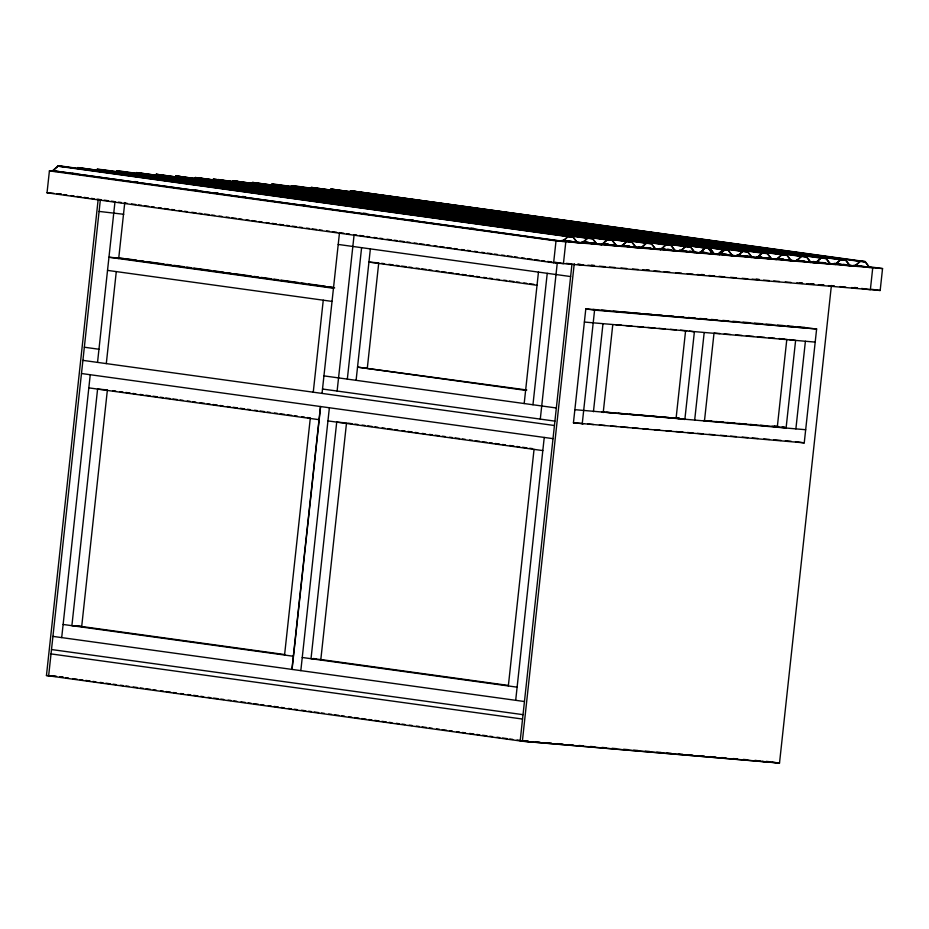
<?xml version="1.0" encoding="UTF-8"?>
<svg xmlns="http://www.w3.org/2000/svg" width="929" height="929" viewBox="0 0 929 929"><rect width="100%" height="100%" fill="white"/><g stroke="black" fill="none" stroke-linecap="round" stroke-linejoin="round"><path stroke-width="1.39" d="M868.197 266.6L882.55 268.574L880.169 290.487L553.638 262.779L47.031 192.791L49.411 170.89L56.402 171.482M562.916 240.692L577.281 242.678L572.938 237.069L568.049 236.651L562.579 241.435L52.639 170.704L58.109 165.919L63.009 166.337L572.972 236.79L577.304 242.399L582.204 242.817L587.662 238.033L592.563 238.451L596.894 244.06L601.795 244.478L607.264 239.694L612.153 240.112L616.484 245.72L621.385 246.139L626.854 241.354L631.743 241.772L636.086 247.381L640.975 247.799L646.445 243.015L651.345 243.433L655.677 249.042L660.577 249.46L666.035 244.687L670.935 245.093L675.267 250.714L680.167 251.12L685.625 246.348L690.526 246.754L694.857 252.374L699.758 252.781L705.216 248.008L710.116 248.426L714.447 254.035L710.697 253.536M831.385 285.528L779.512 763.081L522.365 741.261L46.45 675.522L98.172 199.41M100.378 199.584L48.645 675.824L55.868 676.428M61.697 637.596L90.252 374.724M97.533 362.391L114.999 201.605M106.301 363.599L116.288 271.593M118.691 258.587L124.776 202.545M719.452 254.047L732.377 255.835L728.046 250.226L213.205 179.076L724.783 249.947L719.313 254.732M284.564 655.05L310.263 418.468M313.259 392.189L323.257 300.195M291.903 669.403L320.47 406.53M292.054 669.426L320.61 406.554M322.038 393.408L339.503 232.622L343.858 233.272M300.822 670.633L329.377 407.761M337.122 391.039L354.123 234.631M347.33 379.113L361.602 247.671M346.517 422.95L320.819 659.532L311.018 658.696L336.716 422.114L345.112 422.834M356.097 380.321L370.369 248.891M367.292 368.302L378.614 264.01M524.188 403.546L538.46 272.104M532.956 404.754L547.239 273.323M553.638 262.779L556.018 240.878L49.411 170.89M508.337 685.962L534.047 449.381M540.295 419.107L557.295 262.698M562.579 241.435L568.072 236.372L572.972 236.79M515.688 700.315L544.243 437.443M571.904 264.719L520.17 740.959L777.318 762.779M522.365 741.261L574.238 263.708M573.437 422.823L585.804 308.904L816.626 328.959L804.247 442.866L573.437 422.823L583.528 423.67M582.204 424.03L594.583 310.123L585.804 308.904M593.434 411.721L602.944 324.093M603.223 412.546L612.745 324.929M685.602 330.643L676.091 418.259L684.859 419.478L694.381 331.85L689.364 331.154M705.216 248.008L699.723 253.071L695.415 252.467M694.648 420.303L704.17 332.687M704.449 421.139L713.971 333.511M786.828 339.224L777.318 426.852L786.085 428.06L795.607 340.444L789.336 339.573M795.874 428.896L805.397 341.268M869.521 267.471L865.224 261.583L350.349 190.712L865.189 261.862L869.521 267.471L853.716 265.288M52.616 170.982L58.074 166.198L62.975 166.616M95.466 170.843L97.29 169.241L102.19 169.659L612.153 240.112M115.057 172.504L116.88 170.913L121.78 171.319L631.743 241.772M193.429 179.146L195.253 177.555L200.153 177.973M270.165 185.661L271.988 184.07L276.888 184.488L786.851 254.929L791.183 260.55L796.083 260.956L801.541 256.183L806.442 256.59L810.773 262.21L815.674 262.617L821.143 257.844L826.032 258.262L830.363 263.871L835.264 264.289L840.733 259.505L845.622 259.923L849.965 265.531L854.854 265.949L860.324 261.165L865.224 261.583M289.755 187.321L291.578 185.73L296.479 186.148L806.442 256.59M582.169 243.096L587.639 238.312L592.539 238.73L596.871 244.339L582.506 242.353M602.097 244.013L616.461 245.999L612.13 240.39L607.229 239.972L601.771 244.757L597.452 244.164M621.687 245.674L636.051 247.66L631.72 242.051L626.82 241.633L621.362 246.417L618.482 246.022M641.277 247.346L655.642 249.332L651.31 243.712L646.41 243.305L640.952 248.078L621.722 245.395M660.542 249.738L666 244.966L670.901 245.372L675.232 250.993L659.439 248.809M680.133 251.399L685.59 246.626L690.491 247.044L694.822 252.653L679.029 250.47M717.711 254.314L723.18 249.529L728.081 249.947L732.412 255.556L737.312 255.974L742.77 251.19L747.671 251.608L752.002 257.217L756.903 257.635L762.361 252.851L767.261 253.269L771.593 258.877L776.493 259.296L781.951 254.511L786.851 254.929M717.687 254.592L723.145 249.808L728.081 249.947L218.106 179.494M708.479 248.287L712.822 253.896L719.348 254.453L724.806 249.669M737.603 255.51L751.967 257.496L747.636 251.887L742.736 251.469L737.278 256.253L719.476 253.768M756.868 257.914L762.326 253.129L767.226 253.547L771.558 259.168L757.193 257.182M776.795 258.843L791.16 260.828L786.817 255.208L781.928 254.801L776.458 259.574L772.15 258.982M796.385 260.503L810.75 262.489L806.418 256.88L801.518 256.462L796.048 261.235L776.818 258.564M815.976 262.164L830.34 264.15L826.009 258.541L821.108 258.123L815.639 262.907L796.408 260.225M835.241 264.568L840.699 259.783L845.599 260.201L849.93 265.81L834.126 263.627M865.189 261.862L860.289 261.444L854.831 266.228L834.161 263.348M82.565 168.277L77.664 167.859L587.639 238.312M99.705 169.728L102.155 169.937M119.307 171.4L116.857 171.191L626.82 241.633M141.347 173.27L136.447 172.852L646.41 243.305M160.938 174.931L156.037 174.513L666 244.966M176.858 176.278L180.528 176.591M237.673 181.434L232.773 181.027L742.736 251.469M257.263 183.106L252.363 182.688L762.326 253.129M293.994 186.218L291.543 186.009L801.518 256.462M316.034 188.088L311.134 187.67L821.108 258.123M335.624 189.748L330.736 189.33L840.699 259.783M352.776 191.2L355.226 191.409M59.201 171.726L62.092 171.97M72.299 173.293L76.619 173.665M710.081 248.705L195.253 177.555L710.081 248.705L714.424 254.314M47.031 192.791L54.021 193.383M58.272 193.743L61.151 193.998M585.421 241.958L588.312 242.202M584.225 242.33L587.105 242.574M591.436 242.945L594.316 243.189M602.967 243.921L608.739 244.408M624.602 245.755L628.921 246.127M646.224 247.59L650.555 247.962M660.647 248.821L664.978 249.181M667.858 249.425L670.738 249.669M679.389 250.412L685.161 250.9M689.492 251.26L692.372 251.504M701.023 252.247L705.343 252.607M722.657 254.081L726.977 254.441M737.069 255.301L741.4 255.672M744.28 255.916L748.611 256.276M757.263 257.008L761.583 257.379M765.914 257.751L768.794 257.995M777.445 258.726L783.217 259.214M799.079 260.561L803.399 260.933M816.382 262.024L819.262 262.28M558.48 240.611L572.891 241.842M581.542 242.574L594.514 243.677M601.713 244.281L607.485 244.768M621.896 245.999L629.096 246.603M642.067 247.706L649.266 248.322M659.358 249.169L670.889 250.156M679.529 250.888L686.74 251.492M689.62 251.747L692.5 251.991M699.711 252.595L705.471 253.083M719.882 254.314L727.082 254.918M737.173 255.777L748.704 256.752M757.344 257.484L763.115 257.983M765.995 258.227L768.875 258.471M777.527 259.203L783.286 259.69M787.606 260.062L790.486 260.306M796.258 260.794L803.457 261.397M816.428 262.501L825.08 263.232M835.032 264.08L845.251 264.951M853.902 265.682L861.102 266.286M556.018 240.878L882.55 268.574M123.778 214.285L99.089 211.417M591.576 265.183L594.467 265.427M646.479 269.84L649.359 270.084M701.372 274.496L704.263 274.74M756.264 279.153L759.156 279.397M799.602 282.834L802.493 283.078M811.156 283.809L814.048 284.053M560.431 262.884L554.659 262.396L563.438 263.615L565.819 241.703L52.639 170.704M566.191 263.383L571.95 263.871M577.722 264.359L583.621 264.858M587.813 265.206L593.573 265.706M599.333 266.193L605.104 266.681M609.424 267.041L615.184 267.529M620.955 268.028L626.715 268.516M632.475 269.004L638.246 269.491M642.566 269.863L648.326 270.351M654.097 270.838L659.857 271.326M664.177 271.686L669.948 272.185M675.708 272.673L681.48 273.161M687.239 273.649L692.999 274.136M697.331 274.508L703.09 274.996M708.85 275.483L714.622 275.971M718.941 276.343L724.701 276.83M730.473 277.318L736.232 277.806M742.004 278.294L747.764 278.781M752.084 279.153L757.855 279.641M763.615 280.128L769.375 280.616M773.706 280.988L779.466 281.475M785.226 281.963L790.997 282.451M796.757 282.939L802.517 283.426M806.848 283.798L814.048 284.402M818.368 284.773L824.139 285.261L821.352 284.797M828.447 285.633L834.23 286.12M839.99 286.608L845.75 287.096M851.521 287.584L857.281 288.071M378.742 262.907L368.941 262.083L537.032 285.296M123.917 258.517L108.948 257.24L333.453 288.257M592.957 309.392L597.277 309.763M601.609 310.135L607.38 310.623M613.14 311.11L618.911 311.598M623.243 311.97L630.454 312.574M633.334 312.818L640.545 313.433M644.877 313.805L652.088 314.408M656.42 314.78L662.18 315.268M667.951 315.755L673.722 316.255M678.054 316.615L683.825 317.103M688.145 317.474L695.356 318.09M699.688 318.45L706.899 319.065M711.231 319.437L716.991 319.924M722.762 320.412L728.533 320.9M732.865 321.271L738.625 321.759M742.956 322.119L750.167 322.735M754.499 323.106L761.71 323.71M766.03 324.082L771.802 324.569M777.573 325.057L783.344 325.545M787.664 325.916L793.436 326.404M797.767 326.776L804.978 327.391M594.583 310.123L816.626 328.959M615.741 324.709L621.489 325.196M625.809 325.568L631.964 326.091M637.306 326.543L643.495 327.066M647.827 327.438L655.026 328.042M658.87 328.367L665.129 328.901M670.378 329.342L676.126 329.83M680.446 330.201L686.752 330.736M714.146 333.058L719.917 333.546M724.237 333.917L730.496 334.452M735.78 334.893L741.992 335.427M746.312 335.787L753.5 336.403M757.402 336.728L764.613 337.343M768.933 337.715L774.705 338.202M779.025 338.562L785.121 339.085M815.197 342.104L584.387 322.049M606.707 412.255L614.092 412.882M618.215 413.242L625.414 413.846M629.734 414.218L635.657 414.717M639.976 415.077L647.165 415.693M651.31 416.041L657.233 416.552M661.39 416.9L668.729 417.527M672.898 417.876L678.797 418.375L673.479 417.644M705.843 420.674L711.753 421.174M716.073 421.534L723.261 422.149M727.407 422.498L734.769 423.125M738.915 423.473L746.103 424.088M750.411 424.448L756.357 424.959M760.479 425.308L766.437 425.807M771.976 426.283L777.945 426.794M782.044 427.131L785.133 427.398M601.911 411.965L678.89 418.503M703.183 420.558L778.479 426.957M805.675 429.721L574.865 409.677M587.848 424.042L593.619 424.53M599.391 425.017L605.151 425.505M610.922 426.005L616.693 426.492M621.013 426.852L628.225 427.468M632.544 427.839L638.316 428.327M642.647 428.687L648.407 429.175M654.179 429.674L659.95 430.162M665.71 430.65L671.481 431.137M675.801 431.509L683.012 432.113M687.344 432.484L693.104 432.972M697.435 433.344L703.195 433.831M708.966 434.319L714.738 434.807M720.498 435.295L726.269 435.782M730.589 436.154L736.36 436.642M742.132 437.129L747.891 437.617M752.223 437.989L757.994 438.476M763.754 438.964L769.526 439.452M773.845 439.823L781.057 440.439M785.388 440.799L791.148 441.287M46.45 675.522L56.564 676.37M59.886 676.776L63.091 677.044M524.084 740.819L528.404 741.191M535.627 741.806L539.946 742.166M547.158 742.782L551.489 743.154M557.261 743.641L563.02 744.129M568.792 744.617L573.123 744.988M578.895 745.476L583.215 745.836M590.426 746.451L594.757 746.823M601.969 747.427L606.3 747.799M612.06 748.286L616.391 748.658M623.603 749.262L627.934 749.633M633.706 750.121L638.026 750.493M645.237 751.108L649.568 751.468M656.78 752.084L661.1 752.444M666.871 752.943L671.202 753.303M678.414 753.918L682.745 754.29M688.505 754.778L692.837 755.138M700.048 755.753L704.379 756.125M710.151 756.612L715.911 757.1M721.682 757.588L726.014 757.959M733.225 758.563L737.545 758.935M743.316 759.423L747.648 759.794M350.326 191.002L860.289 261.444M845.622 259.923L330.759 189.052L845.599 260.201M826.032 258.262L311.169 187.391L826.009 258.541M291.578 185.73L806.418 256.88M271.988 184.07L786.817 255.208M271.953 184.348L781.928 254.801M855.191 265.206L872.749 267.749L870.368 289.651L861.601 288.443M767.261 253.269L252.398 182.409L767.226 253.547M836.181 263.371L839.061 263.766M843.369 264.359L846.238 264.753M849.118 265.148L854.854 265.949M747.671 251.608L232.807 180.749L747.636 251.887M834.962 263.917L837.83 264.312M822.339 262.501L825.207 262.895M829.516 263.488L835.264 264.289M820.864 262.501L825.161 263.093M813.13 261.49L833.801 264.37M801.309 260.643L804.177 261.037M809.925 261.827L815.674 262.617M198.516 177.834L710.116 248.426M780.279 258.773L783.159 259.168M788.895 259.969L796.083 260.956M690.526 246.754L175.662 175.895L690.491 247.044M175.627 176.173L685.59 246.626M759.248 256.915L762.128 257.31M766.437 257.914L776.493 259.296M670.935 245.093L156.072 174.234L670.901 245.372M756.345 256.799L771.593 258.877M738.23 255.057L741.098 255.452M743.966 255.847L756.903 257.635M736.755 255.138L755.428 257.716M651.345 243.433L136.47 172.573L651.31 243.712M722.936 253.989L727.256 254.581M731.564 255.173L737.312 255.974M116.88 170.913L631.72 242.051M701.918 252.131L706.226 252.723M710.534 253.315L719.348 254.453M700.64 252.154L705.831 252.839M699.885 252.107L713.379 254M699.862 252.386L712.787 254.174L708.455 248.566M97.29 169.241L612.13 240.39M97.255 169.531L607.229 239.972M682.513 250.4L685.393 250.807M689.701 251.399L699.758 252.781M679.61 250.284L694.857 252.374M592.563 238.451L77.699 167.58L592.539 238.73M661.494 248.542L664.363 248.937M667.231 249.344L671.539 249.936M674.419 250.331L680.167 251.12M659.462 248.531L678.693 251.202M58.109 165.919L572.938 237.069M58.074 166.198L568.049 236.651M647.641 247.671L650.521 248.078M654.829 248.67L660.577 249.46M638.432 246.661L657.674 249.344M626.611 245.813L629.49 246.208M635.239 247.009L640.975 247.799M605.592 243.955L608.46 244.35M612.768 244.942L621.385 246.139M602.12 243.735L616.484 245.72M584.562 242.097L587.43 242.492M590.298 242.887L601.795 244.478M581.519 241.958L596.894 244.06M563.531 240.228L566.4 240.634M569.28 241.029L572.148 241.424M575.016 241.819L582.204 242.817M562.057 240.309L580.741 242.899M134.821 181.55L137.701 181.956M195.16 189.888L198.028 190.282M215.273 192.663L218.141 193.069M242.562 196.437L245.442 196.832M302.9 204.775L305.769 205.17M363.227 213.113L366.107 213.507M410.641 219.662L413.51 220.057M470.968 227.988L473.848 228.395M871.565 289.291L880.169 290.487M854.587 287.467L857.455 287.874M831.141 285.633L834.01 286.027M577.954 264.219L580.822 264.614M56.82 193.627L61.128 194.219M63.996 194.614L66.876 195.009M71.173 195.613L74.041 196.007M76.921 196.402L81.218 196.994M84.098 197.389L88.394 197.993M91.274 198.388L94.143 198.783M97.011 199.178L101.319 199.77M104.187 200.165L108.496 200.769M111.364 201.163L114.232 201.558M118.54 202.15L121.409 202.545M124.277 202.94L127.145 203.335M131.453 203.939L135.762 204.531M138.63 204.926L141.498 205.321M144.367 205.715L148.675 206.319M151.543 206.714L154.411 207.109M158.72 207.701L161.588 208.096M164.456 208.491L168.764 209.095M171.633 209.489L174.513 209.884M178.809 210.477L181.678 210.871M184.557 211.266L187.426 211.673M191.734 212.265L196.031 212.857M198.911 213.252L201.779 213.647M204.647 214.042L208.955 214.645M211.824 215.04L214.692 215.435M219 216.027L221.868 216.422M226.177 217.026L229.045 217.421M231.913 217.816L236.221 218.408M239.09 218.803L241.958 219.198M246.266 219.801L249.135 220.196M252.003 220.591L256.311 221.183M259.179 221.578L262.048 221.973M266.356 222.577L269.224 222.972M272.092 223.366L276.401 223.959M279.269 224.353L283.577 224.946M286.446 225.352L289.314 225.747M292.194 226.142L296.49 226.734M299.37 227.129L302.239 227.524M306.547 228.128L309.415 228.522M312.283 228.917L316.592 229.509M319.46 229.904L322.328 230.299M326.636 230.903L329.505 231.298M332.373 231.693L336.681 232.285M346.726 233.678L349.594 234.073M353.903 234.665L356.771 235.06M359.639 235.455L363.947 236.047M366.816 236.454L369.684 236.849M373.992 237.441L376.86 237.836M379.729 238.23L382.609 238.625M386.905 239.229L391.214 239.821M394.082 240.216L396.962 240.611M399.83 241.006L404.127 241.61M407.007 242.004L409.875 242.399M414.183 242.992L417.051 243.386M419.92 243.781L424.228 244.385M427.096 244.78L429.964 245.175M434.273 245.767L437.141 246.162M440.009 246.557L444.317 247.16M447.186 247.555L451.494 248.148M454.362 248.542L457.231 248.937M461.539 249.529L464.407 249.936M467.275 250.331L470.144 250.725M474.452 251.318L477.32 251.713M481.628 252.305L484.497 252.711M487.365 253.106L491.673 253.698M494.542 254.093L497.421 254.488M501.718 255.08L504.598 255.487M507.466 255.881L511.763 256.474M514.643 256.868L517.511 257.263M521.819 257.856L524.688 258.262M527.556 258.657L531.864 259.249M534.732 259.644L539.041 260.236M541.909 260.643L544.777 261.037M547.645 261.432L551.954 262.024M338.214 244.443L570.627 276.552M381.61 263.313L384.478 263.708M388.798 264.3L393.106 264.893M395.975 265.288L398.855 265.694M401.723 266.089L406.031 266.681M408.911 267.076L411.779 267.471M416.087 268.075L418.967 268.469M421.836 268.864L426.144 269.456M429.024 269.863L431.892 270.258M436.2 270.85L439.08 271.245M441.949 271.64L446.257 272.243M449.137 272.638L453.445 273.231M456.313 273.625L459.193 274.02M462.061 274.427L466.37 275.019M469.25 275.414L473.558 276.006M476.426 276.412L479.306 276.807M483.614 277.399L486.482 277.794M489.362 278.189L492.231 278.595M496.539 279.188L499.419 279.583M503.727 280.175L506.595 280.57M509.475 280.976L513.783 281.568M516.663 281.963L519.532 282.358M523.84 282.962L526.72 283.357M529.588 283.751L533.896 284.344M125.276 258.634L136.714 260.213M139.582 260.608L143.867 261.2M146.724 261.595L163.887 263.964M166.744 264.359L171.041 264.951M173.897 265.346L183.907 266.728M186.764 267.122L191.06 267.715M193.917 268.109L211.08 270.478M213.937 270.873L223.947 272.255M226.804 272.65L231.1 273.242M233.957 273.637L251.12 276.018M253.977 276.412L258.262 277.005M261.13 277.399L271.14 278.781M273.997 279.176L278.282 279.768M281.15 280.163L298.302 282.532M301.17 282.927L305.455 283.519M308.312 283.914L325.475 286.283M328.332 286.678L332.628 287.27M118.749 258.076L334.672 287.909M107.52 270.385L332.025 301.402M526.801 389.994L357.526 367.129L525.617 390.354M774.287 425.912L778.27 426.457M782.264 427.015L784.912 427.375M676.626 417.551L679.285 417.922M323.942 375.885L556.343 407.982M795.479 441.658L804.247 442.866M84.342 347.225L98.95 349.246M322.514 389.03L554.915 421.127M82.913 360.371L554.439 425.517M81.485 373.516L553.01 438.651M112.92 390.679L115.777 391.074M120.073 391.666L122.93 392.061M125.787 392.456L130.083 393.048M132.94 393.443L135.797 393.838M140.093 394.43L142.95 394.825M145.807 395.22L150.103 395.812M152.96 396.207L157.245 396.799M160.102 397.194L162.97 397.589M165.827 397.984L170.112 398.576M172.98 398.971L177.265 399.563M180.121 399.958L182.99 400.353M187.275 400.945L190.131 401.34M193 401.734L195.856 402.129M200.141 402.733L204.438 403.325M207.295 403.72L210.151 404.115M213.008 404.51L217.305 405.102M220.161 405.497L223.018 405.892M227.315 406.484L230.171 406.879M233.028 407.274L237.325 407.866M240.181 408.261L244.466 408.853M247.335 409.248L250.191 409.643M254.476 410.235L257.345 410.63M260.201 411.024L264.486 411.617M267.355 412.011L270.211 412.406M274.496 412.999L277.353 413.393M280.221 413.788L284.506 414.38M287.363 414.775L291.66 415.368M294.516 415.762L297.373 416.157M301.67 416.749L304.526 417.144M307.383 417.539L310.251 417.934M347.771 423.125L352.068 423.717M354.936 424.112L357.804 424.507M362.101 425.099L364.958 425.494M367.826 425.888L372.123 426.481M374.991 426.875L377.848 427.282M382.156 427.874L385.012 428.269M387.881 428.664L392.177 429.256M395.046 429.651L397.902 430.046M402.199 430.638L405.067 431.033M407.936 431.428L412.232 432.031M415.1 432.426L417.957 432.821M422.254 433.413L425.122 433.808M429.419 434.4L432.287 434.795M435.155 435.19L439.452 435.782M442.309 436.177L445.177 436.572M449.473 437.176L452.342 437.571M455.21 437.965L459.507 438.558M462.363 438.952L465.232 439.347M469.528 439.94L472.396 440.334M475.253 440.729L479.561 441.321M482.418 441.728L486.715 442.32M489.583 442.715L492.451 443.11M495.308 443.505L499.605 444.097M502.473 444.492L505.341 444.886M509.638 445.479L513.934 446.071M516.803 446.466L519.659 446.872M522.528 447.267L526.824 447.859M529.693 448.254L532.561 448.649M88.824 387.869L319.042 419.676M327.949 420.907L542.815 450.588M77.931 625.983L284.541 654.527M313.294 658.498L316.336 658.916M320.633 659.509L508.291 685.428M63.126 624.462L293.332 656.257M302.25 657.488L517.116 687.17M52.93 636.388L524.455 701.523M51.501 649.534L523.027 714.668M51.025 653.911L522.551 719.058M766.239 761.374L770.129 761.78M771.987 762.175L779.512 763.081M755.01 760.352L760.061 761.048M762.198 761.339L765.066 761.734M59.688 676.823L62.754 677.241M65.622 677.647L68.502 678.042M72.81 678.634L77.13 679.227M79.999 679.633L82.878 680.028M85.758 680.423L90.067 681.015M92.935 681.421L95.815 681.816M100.123 682.409L103.003 682.803M105.883 683.21L110.191 683.802M113.071 684.197L115.939 684.592M120.259 685.196L123.127 685.59M126.007 685.985L128.876 686.38M133.195 686.972L137.504 687.576M140.384 687.971L143.252 688.366M146.132 688.761L150.44 689.364M153.32 689.759L156.2 690.154M160.508 690.746L163.388 691.153M166.256 691.548L170.576 692.14M173.444 692.535L176.324 692.941M180.632 693.533L183.512 693.928M187.821 694.52L190.7 694.927M193.569 695.322L197.889 695.914M200.757 696.309L203.637 696.704M207.945 697.307L210.825 697.702M213.693 698.097L218.013 698.689M220.881 699.096L223.761 699.491M228.069 700.083L230.949 700.478M233.829 700.884L236.698 701.279M241.017 701.871L245.326 702.463M248.206 702.87L251.074 703.265M253.954 703.659L258.262 704.252M261.142 704.658L264.01 705.053M268.33 705.645L271.198 706.04M274.078 706.435L278.386 707.039M281.266 707.433L284.135 707.828M288.454 708.421L291.323 708.827M294.203 709.222L297.083 709.617M301.391 710.209L305.699 710.813M308.579 711.208L311.459 711.602M314.327 711.997L318.647 712.601M321.515 712.996L324.395 713.391M328.703 713.983L331.583 714.378M334.452 714.784L338.771 715.376M341.64 715.771L344.52 716.166M348.828 716.77L351.708 717.165M354.576 717.56L358.896 718.152M361.764 718.558L366.084 719.151M368.952 719.545L371.832 719.94M374.712 720.347L379.02 720.939M381.9 721.334L386.209 721.926M389.088 722.332L391.957 722.727M396.277 723.319L399.145 723.714M402.025 724.109L404.893 724.515M409.213 725.108L412.081 725.503M416.401 726.095L419.269 726.501M422.149 726.896L426.457 727.488M429.337 727.883L432.206 728.29M436.525 728.882L439.394 729.277M442.274 729.671L446.582 730.275M449.462 730.67L452.342 731.065M456.65 731.657L459.53 732.064M462.398 732.458L465.278 732.853M469.586 733.445L473.906 734.049M476.774 734.444L479.654 734.839M482.523 735.234L486.842 735.826M489.711 736.232L492.591 736.627M496.899 737.22L499.779 737.614M502.659 738.021L506.967 738.613M509.847 739.008L512.715 739.403M517.023 740.007L519.903 740.401M522.783 740.796L528.717 741.621M97.591 389.088L71.893 625.67L81.694 626.494L107.392 389.913L97.591 389.088"/></g></svg>
